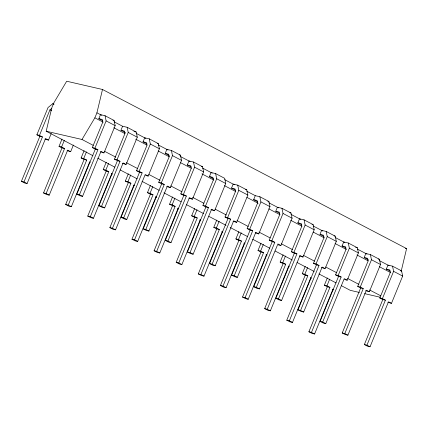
<?xml version="1.0" encoding="UTF-8"?>
<svg xmlns="http://www.w3.org/2000/svg" width="428" height="428" viewBox="0 0 428 428"><rect width="100%" height="100%" fill="white"/><g stroke="black" fill="none" stroke-linecap="round" stroke-linejoin="round"><path stroke-width="0.64" d="M92.924 155.68L46.187 131.225L51.772 107.893L53.826 102.875L66.693 81.224L102.501 89.484L406.6 248.604L401.17 271.288M46.187 131.225L81.999 139.48L94.861 117.828L96.921 112.815L102.501 89.484M39.847 136.35L21.4 181.333L23.989 181.932L42.442 136.949L39.847 136.35L36.872 134.793L48.059 107.514L52.815 103.688L53.96 103.951M36.872 134.793L39.462 135.392L49.932 109.868L51.836 108.332M21.4 181.333L24.498 182.954L27.092 183.553L45.539 138.57L48.514 140.127L51.258 133.445M61.99 147.938L43.538 192.921L46.133 193.515L64.58 148.537L61.99 147.938L59.011 146.381L61.996 139.105M59.011 146.381L61.6 146.975L64.344 140.293M43.538 192.921L46.636 194.542L49.231 195.136L67.678 150.158L70.657 151.715L73.397 145.028M84.097 159.505L65.65 204.488L68.239 205.087L86.691 160.104L84.097 159.505L81.122 157.948L84.102 150.672M102.795 120.755L98.836 118.679L100.478 114.677L105.047 115.731L114.105 120.466L115.169 125.639L103.977 152.919L100.398 151.801M81.122 157.948L83.711 158.547L86.456 151.86M95.31 149.142L76.863 194.125L79.458 194.724L97.905 149.741L95.31 149.142L92.336 147.585L102.806 122.055L102.271 119.471L98.836 118.679M92.336 147.585L94.925 148.184L106.117 120.899L105.047 115.731M65.65 204.488L68.748 206.109L71.342 206.708L89.789 161.725M76.863 194.125L79.961 195.746L82.556 196.345L101.003 151.362L103.977 152.919M106.208 171.077L87.761 216.06L90.351 216.654L108.798 171.671L106.208 171.077L103.228 169.52L106.214 162.244M125.474 132.616L120.947 130.251L122.59 126.244L127.159 127.298L136.211 132.038L137.281 137.206L126.089 164.486L122.504 163.373M103.228 169.52L105.823 170.114L108.562 163.432M117.422 160.714L98.975 205.691L101.564 206.291L120.017 161.308L117.422 160.714L114.447 159.152L124.917 133.627L124.382 131.043L120.947 130.251M114.447 159.152L117.037 159.751L128.223 132.471L127.159 127.298M87.761 216.06L90.859 217.681L93.448 218.275L111.901 173.297M98.975 205.691L102.073 207.312L104.662 207.912L123.114 162.929L126.089 164.486M128.32 182.644L109.868 227.626L112.462 228.226L130.909 183.243L128.32 182.644L125.34 181.087L128.325 173.811M147.018 143.894L143.054 141.818L144.696 137.816L149.27 138.87L158.323 143.605L159.387 148.778L148.2 176.058L145.611 175.459M125.34 181.087L127.935 181.686L130.674 174.999M139.533 172.281L121.087 217.264L123.676 217.863L142.123 172.88L139.533 172.281L136.553 170.724L147.023 145.194L146.494 142.61L143.054 141.818M136.553 170.724L139.148 171.323L150.335 144.038L149.27 138.87M109.868 227.626L112.971 229.248L115.56 229.847L134.007 184.864M121.087 217.264L124.184 218.885L126.774 219.484L145.22 174.501L148.2 176.058M150.426 194.216L131.979 239.199L134.569 239.792L153.021 194.81L150.426 194.216L147.451 192.659L150.437 185.383M169.156 155.476L165.197 153.406L166.84 149.399L171.409 150.453L180.461 155.193L181.531 160.361L170.339 187.641L166.754 186.528M147.451 192.659L150.041 193.253L152.785 186.571M161.672 183.863L143.225 228.846L145.814 229.445L164.261 184.463L161.672 183.863L158.697 182.307L169.167 156.782L168.632 154.198L165.197 153.406M158.697 182.307L161.286 182.906L172.473 155.626L171.409 150.453M131.979 239.199L135.077 240.82L137.672 241.413L156.118 196.431M143.225 228.846L146.323 230.467L148.912 231.066L167.364 186.084L170.339 187.641M172.538 205.782L154.091 250.765L156.68 251.364L175.127 206.382L172.538 205.782L169.563 204.226L172.543 196.95M191.268 167.043L187.304 164.973L188.946 160.971L193.52 162.025L202.572 166.76L203.637 171.928L192.45 199.213L188.866 198.094M169.563 204.226L172.152 204.825L174.892 198.137M183.783 195.436L165.336 240.418L167.926 241.012L186.373 196.035L183.783 195.436L180.803 193.879L191.273 168.348L190.744 165.764L187.304 164.973M180.803 193.879L183.398 194.473L194.585 167.193L193.52 162.025M154.091 250.765L157.188 252.386L159.778 252.985L178.23 208.003M165.336 240.418L168.434 242.039L171.023 242.633L189.47 197.656L192.45 199.213M194.649 217.354L176.197 262.332L178.792 262.931L197.238 217.948L194.649 217.354L191.669 215.792L194.654 208.522M213.374 178.615L209.415 176.539L211.058 172.538L215.626 173.591L224.684 178.332L225.749 183.5L214.562 210.779L210.977 209.667M191.669 215.792L194.264 216.391L197.003 209.709M205.895 207.002L187.443 251.985L190.037 252.584L208.484 207.601L205.895 207.002L202.915 205.445L213.385 179.921L212.85 177.336L209.415 176.539M202.915 205.445L205.504 206.045L216.696 178.76L215.626 173.591M176.197 262.332L179.3 263.958L181.889 264.552L200.336 219.569M187.443 251.985L190.54 253.606L193.135 254.205L211.582 209.222L214.562 210.779M216.755 228.921L198.308 273.904L200.898 274.503L219.35 229.52L216.755 228.921L213.781 227.364L216.766 220.088M235.486 190.182L231.527 188.111L233.169 184.11L237.738 185.164L246.79 189.898L247.86 195.066L236.668 222.351L233.083 221.233M213.781 227.364L216.37 227.964L219.115 221.276M228.001 218.574L209.554 263.557L212.144 264.151L230.596 219.168L228.001 218.574L225.026 217.017L235.496 191.487L234.961 188.903L231.527 188.111M225.026 217.017L227.616 217.611L238.803 190.332L237.738 185.164M198.308 273.904L201.406 275.525L204.001 276.124L222.448 231.141M209.554 263.557L212.652 265.178L215.241 265.772L233.693 220.794L236.668 222.351M238.867 240.493L220.42 285.471L223.009 286.07L241.462 241.087L238.867 240.493L235.892 238.931L238.872 231.66M257.597 201.754L253.638 199.678L255.275 195.676L259.85 196.73L268.902 201.47L269.966 206.638L258.779 233.918L255.195 232.8M235.892 238.931L238.482 239.53L241.226 232.843M250.113 230.141L231.666 275.124L234.255 275.723L252.702 230.74L250.113 230.141L247.133 228.584L257.603 203.059L257.073 200.475L253.638 199.678M247.133 228.584L249.727 229.183L260.914 201.898L259.85 196.73M220.42 285.471L223.518 287.097L226.107 287.691L244.559 242.708M231.666 275.124L234.763 276.745L237.353 277.344L255.8 232.361L258.779 233.918M260.978 252.06L242.532 297.043L245.121 297.642L263.568 252.659L260.978 252.06L257.998 250.503L260.984 243.227M279.709 213.321L275.744 211.25L277.387 207.248L281.961 208.302L291.013 213.037L292.078 218.205L280.891 245.49L278.296 244.891M257.998 250.503L260.593 251.102L263.332 244.415M272.224 241.713L253.772 286.696L256.367 287.29L274.813 242.307L272.224 241.713L269.244 240.156L279.714 214.626L279.179 212.042L275.744 211.25M269.244 240.156L271.839 240.75L283.026 213.47L281.961 208.302M242.532 297.043L245.629 298.664L248.219 299.263L266.665 254.28M253.772 286.696L256.875 288.317L259.464 288.911L277.911 243.933L280.891 245.49M283.117 263.643L264.67 308.625L267.259 309.225L285.706 264.242L283.117 263.643L280.142 262.086L283.122 254.81M301.815 224.893L297.856 222.817L299.498 218.815L304.067 219.869L313.119 224.609L314.189 229.777L302.997 257.057L299.418 255.939M280.142 262.086L282.731 262.685L285.476 255.998M294.33 253.28L275.883 298.263L278.473 298.862L296.925 253.879L294.33 253.28L291.356 251.723L301.826 226.198L301.291 223.609L297.856 222.817M291.356 251.723L293.945 252.322L305.137 225.037L304.067 219.869M264.67 308.625L267.768 310.247L270.357 310.846L288.809 265.863M275.883 298.263L278.981 299.884L281.576 300.483L300.023 255.5L302.997 257.057M305.228 275.215L286.776 320.197L289.371 320.791L307.818 275.814L305.228 275.215L302.248 273.658L305.234 266.382M323.926 236.459L319.967 234.389L321.61 230.387L326.179 231.441L335.231 236.176L336.296 241.344L325.109 268.629L321.524 267.511M302.248 273.658L304.843 274.252L307.582 267.57M316.442 264.852L297.995 309.835L300.584 310.428L319.031 265.446L316.442 264.852L313.467 263.295L323.932 237.765L323.402 235.181L319.967 234.389M313.467 263.295L316.057 263.889L327.243 236.609L326.179 231.441M286.776 320.197L289.879 321.819L292.468 322.418L310.915 277.435M297.995 309.835L301.093 311.456L303.682 312.049L322.134 267.067L325.109 268.629M327.334 286.781L308.888 331.764L311.482 332.363L329.929 287.381L327.334 286.781L324.36 285.225L327.345 277.949M346.038 248.031L342.074 245.956L343.716 241.954L348.29 243.008L357.343 247.742L358.407 252.916L347.22 280.196L344.626 279.596M324.36 285.225L326.949 285.824L329.694 279.136M338.553 276.418L320.101 321.401L322.696 322L341.143 277.018L338.553 276.418L335.573 274.862L346.043 249.337L345.508 246.747L342.074 245.956M335.573 274.862L338.168 275.461L349.355 248.176L348.29 243.008M308.888 331.764L311.985 333.385L314.58 333.984L333.027 289.002M320.101 321.401L323.204 323.022L325.794 323.622L344.24 278.639L347.22 280.196M368.144 259.598L364.185 257.528L365.828 253.52L370.397 254.58L379.449 259.315L380.519 264.483L369.327 291.768L365.747 290.649M360.66 287.99L342.213 332.968L344.802 333.567L363.254 288.584L360.66 287.99L357.685 286.428L368.155 260.903L367.62 258.319L364.185 257.528M357.685 286.428L360.274 287.028L371.467 259.748L370.397 254.58M342.213 332.968L345.31 334.594L347.905 335.188L366.352 290.205L369.327 291.768M390.288 271.186L386.324 269.11L387.966 265.109L392.54 266.163L401.592 270.897L402.657 276.071L391.47 303.35L387.886 302.232M382.803 299.573L364.351 344.556L366.946 345.15L385.393 300.172L382.803 299.573L379.823 298.016L390.293 272.486L389.758 269.902L386.324 269.11M379.823 298.016L382.418 298.616L393.605 271.331L392.54 266.163M364.351 344.556L367.454 346.177L370.043 346.776L388.49 301.794L391.47 303.35M112.96 120.204L114.105 120.466M133.927 131.508L136.211 132.038M157.178 143.343L158.323 143.605M179.321 154.925L180.461 155.193M201.428 166.497L202.572 166.76M48.514 140.127L44.929 139.014M245.651 189.636L246.79 189.898M70.657 151.715L67.073 150.597M267.757 201.203L268.902 201.47M289.868 212.775L291.013 213.037M311.98 224.342L313.119 224.609M405.348 248.315L406.6 248.604M334.086 235.914L335.231 236.176M355.625 247.352L357.343 247.742M378.309 259.052L379.449 259.315M400.448 270.635L401.592 270.897M359.397 292.447L350.281 290.345L341.41 285.701M364.608 293.645L380.235 297.251M96.921 112.815L101.607 115.271M114.073 121.793L122.59 126.244M136.184 133.359L145.83 138.41M158.301 144.931L167.969 149.993M180.434 156.514L190.08 161.559M202.54 168.081L212.192 173.131M224.652 179.653L234.298 184.698M246.763 191.22L255.275 195.676M268.87 202.792L278.521 207.837M290.981 214.358L300.627 219.409M313.093 225.931L322.739 230.976M335.204 237.497L344.85 242.548M357.31 249.069L366.957 254.114M379.433 260.641L389.1 265.702M106.117 120.899L115.169 125.639M128.223 132.471L137.281 137.206M150.335 144.038L159.387 148.778M172.473 155.626L181.531 160.361M194.585 167.193L203.637 171.928M216.696 178.76L225.749 183.5M238.803 190.332L247.86 195.066M260.914 201.898L269.966 206.638M283.026 213.47L292.078 218.205M305.137 225.037L314.189 229.777M327.243 236.609L336.296 241.344M349.355 248.176L358.407 252.916M371.467 259.748L380.519 264.483M393.605 271.331L402.657 276.071M94.861 117.828L103.143 122.162M113.794 127.737L125.035 133.616M135.681 139.191L146.922 145.071M158.167 150.956L169.408 156.835M180.648 162.72L191.295 168.29M201.946 173.864L213.781 180.054M224.427 185.629L235.668 191.509M246.908 197.388L258.148 203.273M268.8 208.843L280.04 214.728M290.692 220.297L301.933 226.182M313.173 232.062L324.413 237.947M335.06 243.516L346.305 249.401M356.952 254.97L368.192 260.855M379.433 266.735L390.673 272.615M52.815 103.688L53.949 104.277M49.932 109.868L51.628 110.756M81.999 139.48L93.24 145.365M104.48 151.245L115.721 157.13M126.367 162.699L137.613 168.584M148.853 174.464L160.093 180.343M170.74 185.918L181.98 191.798M192.632 197.372L203.872 203.252M215.113 209.137L226.353 215.017M237.005 220.591L248.245 226.471M258.892 232.046L270.138 237.925M281.378 243.81L292.618 249.69M303.265 255.265L314.505 261.144M325.751 267.024L336.397 272.599M347.638 278.478L358.878 284.363M369.53 289.933L380.77 295.818M94.925 148.184L97.905 149.741M117.037 159.751L120.017 161.308M139.148 171.323L142.123 172.88M161.286 182.906L164.261 184.463M183.398 194.473L186.373 196.035M205.504 206.045L208.484 207.601M227.616 217.611L230.596 219.168M249.727 229.183L252.702 230.74M271.839 240.75L274.813 242.307M293.945 252.322L296.925 253.879M316.057 263.889L319.031 265.446M338.168 275.461L341.143 277.018M360.274 287.028L363.254 288.584M382.418 298.616L385.393 300.172M97.659 158.157L114.816 167.134M120.14 169.921L137.297 178.899M142.032 181.376L159.189 190.353M163.919 192.83L181.076 201.807M186.399 204.595L203.557 213.572M208.885 216.354L226.043 225.337M230.184 227.503L247.341 236.481M252.664 239.263L269.822 248.24M275.145 251.027L292.303 260.005M297.037 262.482L314.195 271.459M318.924 273.936L336.082 282.913M39.462 135.392L42.442 136.949M61.6 146.975L64.58 148.537M83.711 158.547L86.691 160.104M105.823 170.114L108.798 171.671M127.935 181.686L130.909 183.243M150.041 193.253L153.021 194.81M172.152 204.825L175.127 206.382M194.264 216.391L197.238 217.948M216.37 227.964L219.35 229.52M238.482 239.53L241.462 241.087M260.593 251.102L263.568 252.659M282.731 262.685L285.706 264.242M304.843 274.252L307.818 275.814M326.949 285.824L329.929 287.381M89.179 162.169L90.174 162.688M111.291 173.736L112.286 174.255M133.402 185.303L134.392 185.827M155.514 196.875L156.504 197.394M177.62 208.441L178.615 208.96M199.732 220.013L200.721 220.532M221.843 231.58L222.833 232.099M243.949 243.152L244.944 243.671M266.061 254.719L267.056 255.238M288.199 266.307L289.194 266.826M310.311 277.874L311.3 278.393M332.422 289.446L333.412 289.965M79.458 194.724L82.556 196.345M101.564 206.291L104.662 207.912M123.676 217.863L126.774 219.484M145.814 229.445L148.912 231.066M167.926 241.012L171.023 242.633M190.037 252.584L193.135 254.205M212.144 264.151L215.241 265.772M234.255 275.723L237.353 277.344M256.367 287.29L259.464 288.911M278.473 298.862L281.576 300.483M300.584 310.428L303.682 312.049M322.696 322L325.794 323.622M344.802 333.567L347.905 335.188M366.946 345.15L370.043 346.776M23.989 181.932L27.092 183.553M46.133 193.515L49.231 195.136M68.239 205.087L71.342 206.708M90.351 216.654L93.448 218.275M112.462 228.226L115.56 229.847M134.569 239.792L137.672 241.413M156.68 251.364L159.778 252.985M178.792 262.931L181.889 264.552M200.898 274.503L204.001 276.124M223.009 286.07L226.107 287.691M245.121 297.642L248.219 299.263M267.259 309.225L270.357 310.846M289.371 320.791L292.468 322.418M311.482 332.363L314.58 333.984"/></g></svg>
